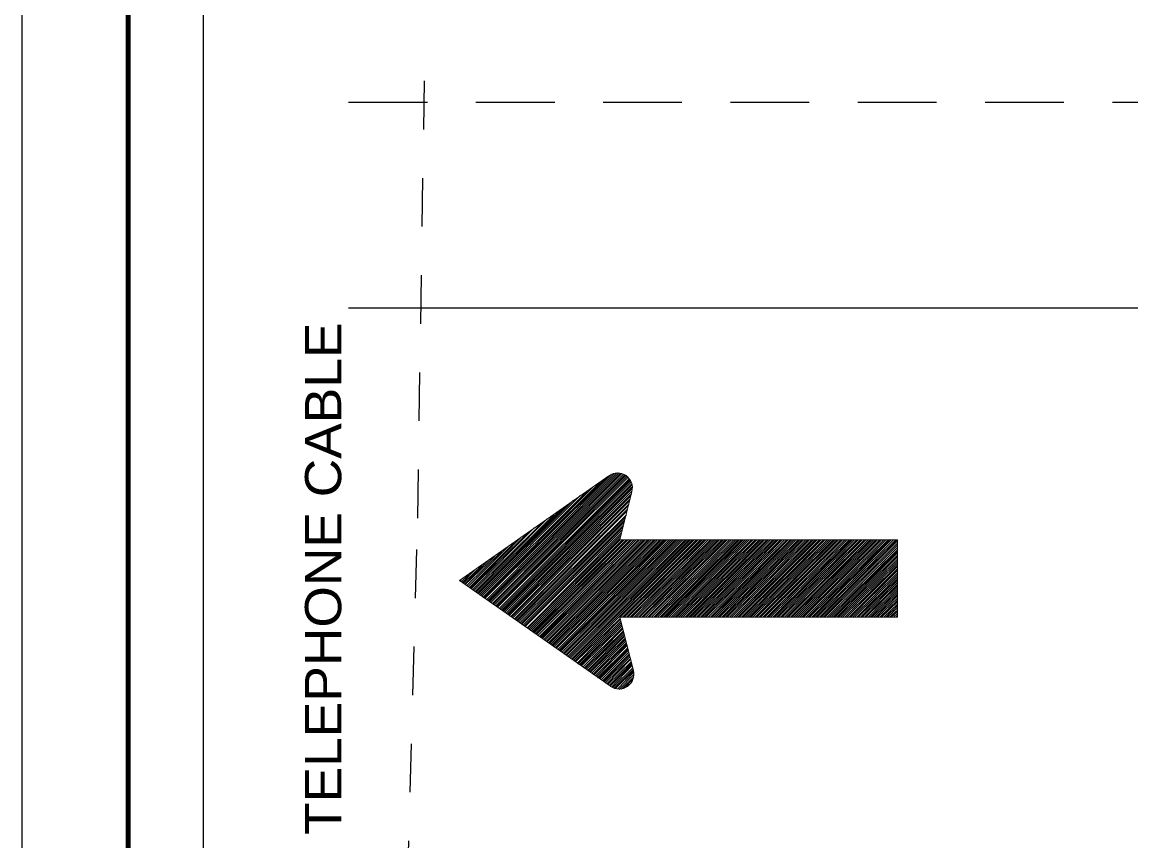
# Model space of a CAD drawing. Extents: x -50.5 to -21, y 43.3 to 54.
# Drawn here: x -50.531 to -48.249, y 49.456 to 51.141 of the extents above; entities that cross this region are included whole.
import ezdxf
from ezdxf.enums import TextEntityAlignment as Align

# ---------------------------------------------------------------- set-up
doc = ezdxf.new("R2010")
doc.units = 0
doc.header["$LTSCALE"] = 0.027
doc.linetypes.add('LONG_DASHED', pattern=[7.5, 6, -1.5])
doc.linetypes.add('MEDIUM_DASHED', pattern=[4.5, 3, -1.5])
doc.layers.add('1', color=7, linetype='Continuous', lineweight=13)
doc.layers.add('2', color=7, linetype='Continuous', lineweight=13)

msp = doc.modelspace()

# ---------------------------------------------------------------- linework, layer by layer
at = {"layer": '1', "linetype": 'LONG_DASHED', "lineweight": 25}
msp.add_line((-49.85879, 50.9768), (-41.44916, 50.9768), dxfattribs=at)
at = {"layer": '1', "lineweight": 25}
msp.add_line((-49.85879, 50.55352), (-41.44916, 50.55352), dxfattribs=at)
for points in [[(-36.78061, 53.9085), (-36.78061, 43.2835), (-50.53061, 43.2835), (-50.53061, 53.9085)], [(-37.27409, 52.64417), (-50.15814, 52.64417), (-50.15814, 43.98425), (-37.27409, 43.98425)]]:
    msp.add_lwpolyline(points, close=True, dxfattribs=at)
at = {"layer": '1', "lineweight": 106}
msp.add_lwpolyline([(-50.3122, 43.86591), (-37.13635, 43.86591), (-37.13635, 52.77324), (-50.3122, 52.77324)], close=True, dxfattribs=at)
at = {"layer": '1', "linetype": 'MEDIUM_DASHED', "lineweight": 25}
msp.add_lwpolyline([(-48.25026, 48.10989), (-49.62025, 48.15298), (-49.7536, 48.75623), (-49.71658, 50.12054), (-49.70176, 51.08115)], dxfattribs=at)
at = {"layer": '2'}
for p, q in [((-49.63088, 49.99185), (-49.32333, 50.20782)), ((-49.58034, 49.95651), (-49.34114, 50.19477)), ((-49.57763, 49.95548), (-49.32799, 50.20409)), ((-49.57474, 49.95268), (-49.31783, 50.21062)), ((-49.57195, 49.95175), (-49.31214, 50.21248)), ((-49.57017, 49.94979), (-49.30664, 50.21351)), ((-49.56821, 49.94895), (-49.30281, 50.21351)), ((-49.56542, 49.94718), (-49.30002, 50.21248)), ((-49.56365, 49.94429), (-49.29629, 50.21248)), ((-49.56159, 49.94326), (-49.2934, 50.21062)), ((-49.55898, 49.94149), (-49.2906, 50.2096)), ((-49.55619, 49.93953), (-49.28789, 50.20876)), ((-49.55423, 49.93776), (-49.28603, 50.20587)), ((-49.55143, 49.93776), (-49.28416, 50.20409)), ((-49.54863, 49.93496), (-49.28127, 50.2013)), ((-49.54574, 49.93394), (-49.28043, 50.19952)), ((-49.54397, 49.93105), (-49.27866, 50.19738)), ((-49.54201, 49.92927), (-49.27764, 50.19477)), ((-49.58416, 49.96014), (-49.36828, 50.17509)), ((-49.58239, 49.95725), (-49.35513, 50.18535)), ((-49.54024, 49.92844), (-49.27586, 50.19085)), ((-49.53744, 49.92648), (-49.27586, 50.18805)), ((-49.53464, 49.92452), (-49.27586, 50.18442)), ((-49.53278, 49.92275), (-49.27586, 50.18078)), ((-49.52989, 49.92172), (-49.27586, 50.17612)), ((-49.52802, 49.92098), (-49.27661, 50.17034)), ((-49.59246, 49.9648), (-49.4095, 50.14702)), ((-49.58966, 49.96294), (-49.39626, 50.15737)), ((-49.58696, 49.96201), (-49.38227, 50.16679)), ((-49.52523, 49.91809), (-49.27866, 50.16577)), ((-49.52345, 49.91622), (-49.27941, 50.16008)), ((-49.52066, 49.91529), (-49.28127, 50.15532)), ((-49.51777, 49.91342), (-49.2823, 50.14889)), ((-49.59638, 49.9677), (-49.43645, 50.12734)), ((-49.59433, 49.96583), (-49.42246, 50.1377)), ((-49.5159, 49.91155), (-49.28416, 50.14516)), ((-49.51403, 49.90979), (-49.2851, 50.13863)), ((-49.51124, 49.90876), (-49.28705, 50.13406)), ((-49.50946, 49.90699), (-49.28705, 50.12734)), ((-49.60095, 49.97124), (-49.46274, 50.1086)), ((-49.59815, 49.96947), (-49.45053, 50.11905)), ((-49.50648, 49.90503), (-49.28883, 50.12268)), ((-49.50471, 49.90307), (-49.2906, 50.11718)), ((-49.50293, 49.90121), (-49.29162, 50.11242)), ((-49.49902, 49.90046), (-49.2934, 50.10608)), ((-49.49725, 49.89831), (-49.29535, 50.10133)), ((-49.60748, 49.97702), (-49.50471, 50.08062)), ((-49.60645, 49.97516), (-49.4897, 50.08995)), ((-49.60291, 49.9732), (-49.47673, 50.1003)), ((-49.49529, 49.89757), (-49.29629, 50.09564)), ((-49.49147, 49.89477), (-49.29731, 50.08995)), ((-49.4897, 49.89374), (-49.29815, 50.08529)), ((-49.48792, 49.89197), (-49.30002, 50.07885)), ((-49.61307, 49.97982), (-49.53091, 50.06114)), ((-49.61037, 49.97777), (-49.51777, 50.07046)), ((-49.48606, 49.89002), (-49.30002, 50.07596)), ((-49.48317, 49.88824), (-49.29535, 50.07596)), ((-49.48028, 49.88722), (-49.29162, 50.07596)), ((-49.47851, 49.88535), (-49.28705, 50.07596)), ((-49.47673, 49.88358), (-49.28416, 50.07596)), ((-49.47393, 49.88255), (-49.27941, 50.07596)), ((-49.47198, 49.88078), (-49.27586, 50.07596)), ((-49.46918, 49.87882), (-49.27111, 50.07596)), ((-49.46629, 49.87705), (-49.26729, 50.07596)), ((-49.46452, 49.875), (-49.26262, 50.07596)), ((-49.46172, 49.87425), (-49.25992, 50.07596)), ((-49.45976, 49.87239), (-49.25535, 50.07596)), ((-49.45696, 49.87034), (-49.25143, 50.07596)), ((-49.45519, 49.86857), (-49.2477, 50.07596)), ((-49.4523, 49.8667), (-49.24313, 50.07596)), ((-49.45053, 49.86577), (-49.23931, 50.07596)), ((-49.44773, 49.86381), (-49.23558, 50.07596)), ((-49.44577, 49.86204), (-49.23092, 50.07596)), ((-49.44298, 49.86101), (-49.22719, 50.07596)), ((-49.44018, 49.85924), (-49.22336, 50.07596)), ((-49.43831, 49.85737), (-49.2187, 50.07596)), ((-49.43645, 49.85551), (-49.21497, 50.07596)), ((-49.43355, 49.85365), (-49.21114, 50.07596)), ((-49.43076, 49.85262), (-49.2076, 50.07596)), ((-49.42805, 49.84982), (-49.20387, 50.07596)), ((-49.42619, 49.84805), (-49.19921, 50.07596)), ((-49.42432, 49.84702), (-49.19539, 50.07596)), ((-49.42246, 49.84609), (-49.19072, 50.07596)), ((-49.41957, 49.84432), (-49.18699, 50.07596)), ((-49.41677, 49.84236), (-49.18317, 50.07596)), ((-49.415, 49.8405), (-49.17944, 50.07596)), ((-49.4122, 49.83863), (-49.17487, 50.07596)), ((-49.41024, 49.83761), (-49.17114, 50.07596)), ((-49.40745, 49.83583), (-49.16648, 50.07596)), ((-49.40474, 49.83406), (-49.16265, 50.07596)), ((-49.40278, 49.8321), (-49.15902, 50.07596)), ((-49.40008, 49.83033), (-49.1552, 50.07596)), ((-49.39803, 49.82931), (-49.15146, 50.07596)), ((-49.39626, 49.82753), (-49.14773, 50.07596)), ((-49.39345, 49.82567), (-49.14316, 50.07596)), ((-49.30002, 49.91622), (-49.13925, 50.07596)), ((-49.29535, 49.91622), (-49.13467, 50.07596)), ((-49.29162, 49.91622), (-49.13095, 50.07596)), ((-49.28705, 49.91622), (-49.12712, 50.07596)), ((-49.28416, 49.91622), (-49.12349, 50.07596)), ((-49.27941, 49.91622), (-49.11873, 50.07596)), ((-49.27586, 49.91622), (-49.11416, 50.07596)), ((-49.27111, 49.91622), (-49.11127, 50.07596)), ((-49.26729, 49.91622), (-49.10754, 50.07596)), ((-49.26262, 49.91622), (-49.10297, 50.07596)), ((-49.25992, 49.91622), (-49.09915, 50.07596)), ((-49.25535, 49.91622), (-49.09542, 50.07596)), ((-49.25246, 49.91622), (-49.09075, 50.07596)), ((-49.2477, 49.91622), (-49.08703, 50.07596)), ((-49.24313, 49.91622), (-49.0832, 50.07596)), ((-49.24033, 49.91622), (-49.07956, 50.07596)), ((-49.23558, 49.91622), (-49.07481, 50.07596)), ((-49.23092, 49.91622), (-49.07098, 50.07596)), ((-49.22719, 49.91622), (-49.06641, 50.07596)), ((-49.22336, 49.91622), (-49.06175, 50.07596)), ((-49.2187, 49.91622), (-49.05802, 50.07596)), ((-49.21497, 49.91622), (-49.05429, 50.07596)), ((-49.21114, 49.91622), (-49.05056, 50.07596)), ((-49.2076, 49.91622), (-49.04683, 50.07596)), ((-49.20387, 49.91622), (-49.04301, 50.07596)), ((-49.19996, 49.91622), (-49.03844, 50.07596)), ((-49.19539, 49.91622), (-49.03471, 50.07596)), ((-49.19072, 49.91622), (-49.03005, 50.07596)), ((-49.18699, 49.91622), (-49.02725, 50.07596)), ((-49.18317, 49.91622), (-49.02249, 50.07596)), ((-49.17944, 49.91622), (-49.01886, 50.07596)), ((-49.17487, 49.91622), (-49.0141, 50.07596)), ((-49.17114, 49.91622), (-49.01028, 50.07596)), ((-49.16648, 49.91622), (-49.00673, 50.07596)), ((-49.16265, 49.91622), (-49.003, 50.07596)), ((-49.15902, 49.91622), (-48.99834, 50.07596)), ((-49.1552, 49.91622), (-48.99452, 50.07596)), ((-49.15146, 49.91622), (-48.99079, 50.07596)), ((-49.14773, 49.91622), (-48.98613, 50.07596)), ((-49.14316, 49.91622), (-48.9823, 50.07596)), ((-49.13925, 49.91622), (-48.97857, 50.07596)), ((-49.13467, 49.91622), (-48.97503, 50.07596)), ((-49.13095, 49.91622), (-48.97027, 50.07596)), ((-49.12712, 49.91622), (-48.96635, 50.07596)), ((-49.12349, 49.91622), (-48.96179, 50.07596)), ((-49.11873, 49.91622), (-48.95712, 50.07596)), ((-49.11416, 49.91622), (-48.95423, 50.07596)), ((-49.11127, 49.91622), (-48.94957, 50.07596)), ((-49.10754, 49.91622), (-48.94686, 50.07596)), ((-49.10297, 49.91622), (-48.94229, 50.07596)), ((-49.09915, 49.91622), (-48.93838, 50.07596)), ((-49.09542, 49.91622), (-48.93381, 50.07596)), ((-49.09075, 49.91622), (-48.93008, 50.07596)), ((-49.08703, 49.91622), (-48.92626, 50.07596)), ((-49.0832, 49.91622), (-48.92253, 50.07596)), ((-49.07956, 49.91622), (-48.91786, 50.07596)), ((-49.07481, 49.91622), (-48.91413, 50.07596)), ((-49.07098, 49.91622), (-48.9104, 50.07596)), ((-49.06641, 49.91622), (-48.90565, 50.07596)), ((-49.06175, 49.91622), (-48.9021, 50.07596)), ((-49.05802, 49.91622), (-48.89828, 50.07596)), ((-49.05522, 49.91622), (-48.89455, 50.07596)), ((-49.05056, 49.91622), (-48.88988, 50.07596)), ((-49.04683, 49.91622), (-48.88616, 50.07596)), ((-49.04301, 49.91622), (-48.88159, 50.07596)), ((-49.03844, 49.91622), (-48.8787, 50.07596)), ((-49.03471, 49.91622), (-48.87394, 50.07596)), ((-49.03098, 49.91622), (-48.87012, 50.07596)), ((-49.02725, 49.91622), (-48.86555, 50.07596)), ((-49.02249, 49.91622), (-48.86181, 50.07596)), ((-49.01886, 49.91622), (-48.85818, 50.07596)), ((-49.0141, 49.91622), (-48.85436, 50.07596)), ((-49.0113, 49.91622), (-48.85063, 50.07596)), ((-49.00673, 49.91622), (-48.84596, 50.07596)), ((-49.003, 49.91622), (-48.84214, 50.07596)), ((-48.99834, 49.91622), (-48.83738, 50.07596)), ((-48.99452, 49.91622), (-48.83384, 50.07596)), ((-48.99079, 49.91622), (-48.82908, 50.07596)), ((-48.98613, 49.91622), (-48.82545, 50.07596)), ((-48.9823, 49.91622), (-48.82162, 50.07596)), ((-48.97857, 49.91622), (-48.81789, 50.07596)), ((-48.97503, 49.91622), (-48.81323, 50.07596)), ((-48.97027, 49.91622), (-48.81044, 50.07596)), ((-48.96635, 49.91622), (-48.80568, 50.07596)), ((-48.96179, 49.91622), (-48.80213, 50.07596)), ((-48.95805, 49.91622), (-48.79738, 50.07596)), ((-48.95423, 49.91622), (-48.79449, 50.07596)), ((-48.94957, 49.91622), (-48.78992, 50.07596)), ((-48.94686, 49.91622), (-48.78526, 50.07596)), ((-48.94229, 49.91622), (-48.78236, 50.07596)), ((-48.93838, 49.91622), (-48.7777, 50.07596)), ((-48.93465, 49.91622), (-48.77397, 50.07596)), ((-48.93008, 49.91622), (-48.77024, 50.07596)), ((-48.92626, 49.91622), (-48.76548, 50.07596)), ((-48.92253, 49.91622), (-48.76194, 50.07596)), ((-48.91786, 49.91622), (-48.75719, 50.07596)), ((-48.91413, 49.91622), (-48.75336, 50.07596)), ((-48.9104, 49.91622), (-48.7487, 50.07596)), ((-48.90565, 49.91622), (-48.74599, 50.07596)), ((-48.9021, 49.91622), (-48.74217, 50.07596)), ((-48.89828, 49.91622), (-48.73751, 50.07596)), ((-48.89455, 49.91622), (-48.73275, 50.07596)), ((-48.88988, 49.91622), (-48.72921, 50.07596)), ((-48.88616, 49.91622), (-48.72921, 50.07335)), ((-48.88233, 49.91622), (-48.72921, 50.0686)), ((-48.8787, 49.91622), (-48.72921, 50.06468)), ((-48.87394, 49.91622), (-48.72921, 50.06011)), ((-49.62044, 49.98448), (-49.57195, 50.03298)), ((-49.61866, 49.98345), (-49.55796, 50.04239)), ((-49.61587, 49.98168), (-49.54397, 50.05172)), ((-48.87012, 49.91622), (-48.72921, 50.05545)), ((-48.86555, 49.91622), (-48.72921, 50.05265)), ((-48.86181, 49.91622), (-48.72921, 50.04892)), ((-48.85818, 49.91622), (-48.72921, 50.04426)), ((-48.85436, 49.91622), (-48.72921, 50.04062)), ((-48.85063, 49.91622), (-48.72921, 50.03596)), ((-49.62435, 49.98821), (-49.59815, 50.01442)), ((-49.62239, 49.98625), (-49.58491, 50.02271)), ((-48.8468, 49.91622), (-48.72921, 50.03213)), ((-48.84214, 49.91622), (-48.72921, 50.02738)), ((-48.83738, 49.91622), (-48.72921, 50.02374)), ((-48.83384, 49.91622), (-48.72921, 50.02094)), ((-48.82908, 49.91622), (-48.72921, 50.01619)), ((-48.82619, 49.91622), (-48.72921, 50.01255)), ((-49.3196, 49.77428), (-49.63088, 49.99185)), ((-49.62911, 49.99101), (-49.62622, 49.99464)), ((-49.62706, 49.98923), (-49.61214, 50.00397)), ((-48.82162, 49.91622), (-48.72921, 50.00789)), ((-48.81789, 49.91622), (-48.72921, 50.00397)), ((-48.81323, 49.91622), (-48.72921, 49.9994)), ((-48.81044, 49.91622), (-48.72921, 49.99567)), ((-48.80568, 49.91622), (-48.72921, 49.99185)), ((-48.80213, 49.91622), (-48.72921, 49.98821)), ((-48.79738, 49.91622), (-48.72921, 49.98345)), ((-48.79449, 49.91622), (-48.72921, 49.98066)), ((-48.78992, 49.91622), (-48.72921, 49.97599)), ((-48.78526, 49.91622), (-48.72921, 49.97227)), ((-48.78236, 49.91622), (-48.72921, 49.9677)), ((-48.7777, 49.91622), (-48.72921, 49.96378)), ((-48.77397, 49.91622), (-48.72921, 49.96014)), ((-48.77024, 49.91622), (-48.72921, 49.95548)), ((-48.76548, 49.91622), (-48.72921, 49.95175)), ((-48.76194, 49.91622), (-48.72921, 49.94792)), ((-48.75719, 49.91622), (-48.72921, 49.94326)), ((-48.75336, 49.91622), (-48.72921, 49.93953)), ((-48.74973, 49.91622), (-48.72921, 49.9358)), ((-48.74599, 49.91622), (-48.72921, 49.93105)), ((-48.74217, 49.91622), (-48.72921, 49.92844)), ((-48.73751, 49.91622), (-48.72921, 49.92377)), ((-48.73275, 49.91622), (-48.72921, 49.91995)), ((-49.39159, 49.82464), (-49.30104, 49.91342)), ((-49.3888, 49.82185), (-49.30002, 49.91155)), ((-49.38684, 49.81998), (-49.29917, 49.90773)), ((-49.38404, 49.81905), (-49.29815, 49.90503)), ((-49.38227, 49.81709), (-49.29731, 49.90121)), ((-49.37947, 49.81634), (-49.29629, 49.89831)), ((-48.72996, 49.91622), (-48.72921, 49.91622)), ((-49.37676, 49.81355), (-49.29535, 49.89477)), ((-49.37387, 49.81159), (-49.29535, 49.89197)), ((-49.3721, 49.81066), (-49.2934, 49.88824)), ((-49.37005, 49.80879), (-49.2934, 49.88535)), ((-49.36735, 49.80693), (-49.29265, 49.88255)), ((-49.36548, 49.8059), (-49.29162, 49.87882)), ((-49.36278, 49.80413), (-49.29162, 49.87603)), ((-49.36073, 49.8031), (-49.28985, 49.87323)), ((-49.35802, 49.80133), (-49.28883, 49.87034)), ((-49.35606, 49.79853), (-49.28883, 49.8667)), ((-49.35336, 49.7976), (-49.28705, 49.86381)), ((-49.35056, 49.79564), (-49.28705, 49.86027)), ((-49.34879, 49.79377), (-49.28603, 49.85737)), ((-49.34673, 49.79191), (-49.28416, 49.85365)), ((-49.34403, 49.79089), (-49.28416, 49.85085)), ((-49.34114, 49.79014), (-49.28332, 49.84805)), ((-49.33937, 49.78734), (-49.2823, 49.84432)), ((-49.33658, 49.78538), (-49.28127, 49.8405)), ((-49.33461, 49.78436), (-49.28127, 49.83761)), ((-49.33275, 49.78259), (-49.28043, 49.83499)), ((-49.33088, 49.78081), (-49.27941, 49.83108)), ((-49.32715, 49.77895), (-49.27866, 49.82931)), ((-49.32538, 49.77792), (-49.27764, 49.82464)), ((-49.32259, 49.77606), (-49.27661, 49.82185)), ((-49.32063, 49.77428), (-49.27586, 49.81905)), ((-49.31783, 49.77233), (-49.27586, 49.81634)), ((-49.31503, 49.7714), (-49.27391, 49.81252)), ((-49.31214, 49.77037), (-49.27288, 49.80963)), ((-49.30934, 49.76962), (-49.27288, 49.8059)), ((-49.30561, 49.7686), (-49.27204, 49.8031)), ((-49.30207, 49.76757), (-49.27204, 49.79853)), ((-49.29731, 49.7686), (-49.27204, 49.79377)), ((-49.29162, 49.77037), (-49.27391, 49.78911)), ((-49.28332, 49.77512), (-49.27866, 49.77979))]:
    msp.add_line(p, q, dxfattribs=at)
msp.add_lwpolyline([(-49.27586, 50.17509), (-49.30104, 50.07596), (-48.72921, 50.07596), (-48.72921, 49.91622), (-49.30104, 49.91622), (-49.27288, 49.80693)], dxfattribs=at)
for centre, start_param, end_param in [((-49.30533, 50.18291), 1.3176972, 3.7548507), ((-49.30227, 49.79907), 5.6720722, 8.1107958)]:
    msp.add_ellipse(centre, major_axis=(0, -0.03047), ratio=0.999981, start_param=start_param, end_param=end_param, dxfattribs=at)

# ---------------------------------------------------------------- texts
at = {"layer": '1', "width": 1.1}
msp.add_text('TELEPHONE CABLE', height=0.0746, rotation=90, dxfattribs=at).set_placement((-49.87399, 49.99565), align=Align.CENTER)

doc.saveas('drawing.dxf')
